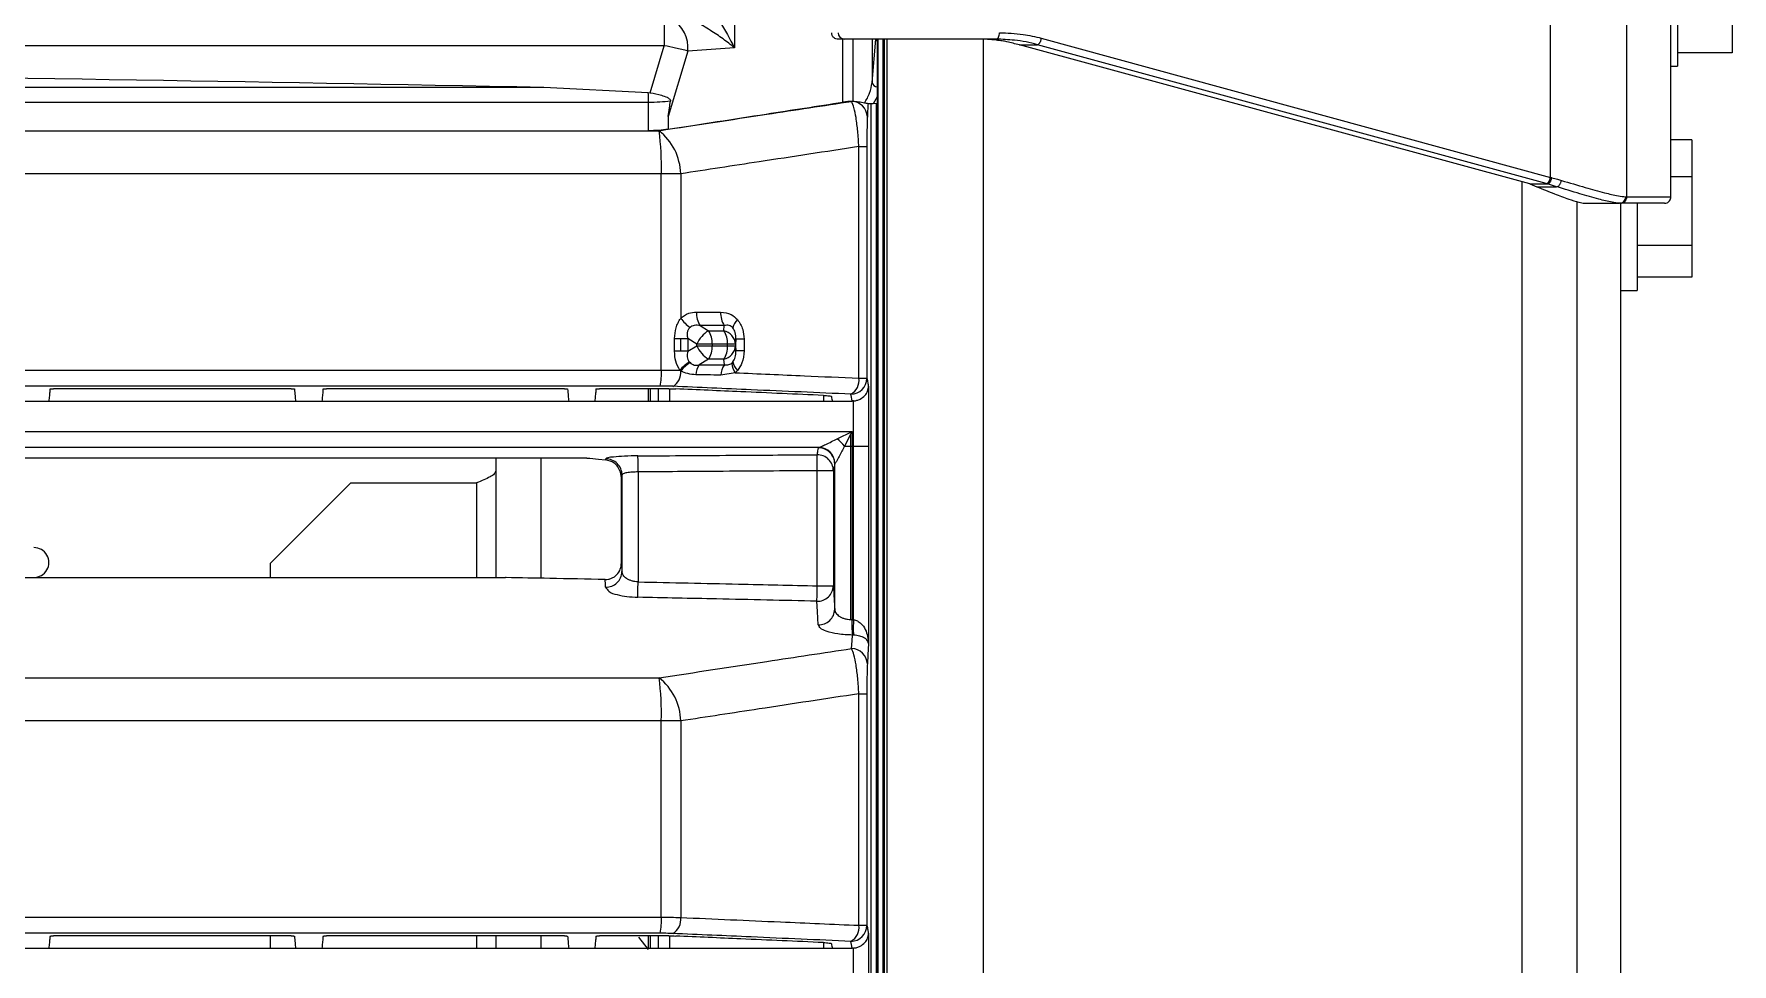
# Model space of a CAD drawing. Header units: millimetres. Extents: x -356 to 237, y 0 to 365.
# Drawn here: x 155.05 to 160.32, y 21.74 to 24.63 of the extents above; entities that cross this region are included whole.
import ezdxf

# ---------------------------------------------------------------- set-up
doc = ezdxf.new("R2010")
doc.units = ezdxf.units.MM

msp = doc.modelspace()

# ---------------------------------------------------------------- linework, layer by layer
at = {"color": 7, "linetype": 'Continuous', "lineweight": 25}
for p, q in [((159.9976, 24.123), (159.9976, 32.483)), ((159.7607, 24.1836), (159.7607, 32.4224)), ((160.1345, 24.123), (160.1345, 25.3857)), ((157.2295, 25.0742), (157.2252, 24.5861)), ((160.1546, 24.9014), (160.1546, 24.5285)), ((157.0069, 24.6745), (157.0069, 24.5926)), ((160.3246, 24.6689), (160.3246, 24.5701)), ((157.0069, 24.5926), (149.9555, 24.5926)), ((156.963, 24.4463), (157.0069, 24.5926)), ((157.5669, 24.613), (157.5437, 24.613)), ((157.5621, 24.4172), (157.5621, 24.613)), ((158.0382, 24.613), (157.5669, 24.613)), ((157.5925, 24.613), (157.5925, 24.4191)), ((157.6523, 24.4785), (157.6645, 24.613)), ((157.6523, 24.613), (157.6523, 24.4785)), ((157.6687, 24.613), (157.6687, 10.1015)), ((157.6689, 24.613), (157.6689, 10.1015)), ((157.6714, 10.1015), (157.6714, 24.613)), ((157.6864, 24.613), (157.6864, 10.1015)), ((157.6904, 24.613), (157.6904, 10.1015)), ((157.6905, 24.613), (157.6905, 10.1015)), ((157.699, 10.1015), (157.699, 24.613)), ((157.9982, 24.613), (157.9982, 10.1015)), ((158.1106, 24.5958), (158.1663, 24.5958)), ((159.696, 24.1631), (158.1106, 24.5958)), ((159.7468, 24.1642), (158.1663, 24.5958)), ((158.1783, 24.6158), (159.7607, 24.1836)), ((157.0801, 24.576), (157.0192, 24.3728)), ((157.2252, 24.5861), (157.0801, 24.576)), ((160.3246, 24.5701), (160.1546, 24.5701)), ((160.1345, 24.5285), (160.1546, 24.5285)), ((156.6327, 24.4642), (156.9572, 24.4472)), ((156.9572, 24.4472), (156.963, 24.4463)), ((157.6687, 24.4339), (157.6558, 24.412)), ((156.9579, 24.3285), (156.9579, 24.4163)), ((157.6489, 24.4118), (157.6489, 19.9184)), ((157.6687, 24.4129), (157.6558, 24.412)), ((157.6666, 10.1015), (157.6666, 24.4127)), ((151.2296, 24.3284), (156.9579, 24.3284)), ((157.0192, 24.3728), (157.0192, 24.333)), ((157.6114, 23.5597), (157.6114, 24.2789)), ((157.6114, 24.2789), (157.6364, 24.2789)), ((157.6364, 24.2789), (157.6364, 23.5597)), ((160.1996, 24.3), (160.1345, 24.3)), ((160.1996, 24.3), (160.1996, 24.1854)), ((156.9977, 23.5849), (156.9977, 24.1946)), ((157.0579, 24.1946), (156.9977, 24.1946)), ((157.0579, 24.1946), (157.0579, 23.7454)), ((159.6729, 10.1015), (159.6729, 24.1694)), ((160.1996, 24.1854), (160.1345, 24.1854)), ((160.1996, 24.1854), (160.1996, 23.972)), ((159.696, 24.1631), (159.7507, 24.1631)), ((159.696, 24.1631), (159.7178, 24.1545)), ((159.7178, 24.1545), (159.7795, 24.1545)), ((159.7795, 24.1545), (159.7507, 24.1631)), ((159.9944, 24.123), (159.9976, 24.123)), ((159.9976, 24.123), (160.1345, 24.123)), ((159.8425, 24.1081), (159.8425, 10.1015)), ((159.8662, 24.103), (159.9746, 24.103)), ((159.9776, 24.103), (159.9746, 24.103)), ((160.1146, 24.103), (159.9776, 24.103)), ((159.9788, 10.1015), (159.9788, 24.103)), ((159.9788, 10.1015), (159.9788, 24.103)), ((160.0296, 24.103), (160.0296, 23.8316)), ((160.1996, 23.972), (160.0296, 23.972)), ((160.1996, 23.972), (160.1996, 23.8732)), ((160.1996, 23.8732), (160.0296, 23.8732)), ((159.9788, 23.8316), (160.0296, 23.8316)), ((157.107, 23.765), (157.182, 23.765)), ((157.1184, 23.723), (157.1444, 23.7071)), ((157.1934, 23.723), (157.1184, 23.723)), ((157.1444, 23.7071), (157.1918, 23.7071)), ((157.1918, 23.7071), (157.1934, 23.723)), ((157.0389, 23.6431), (157.0389, 23.6825)), ((157.0389, 23.6825), (157.0571, 23.6825)), ((157.0571, 23.6431), (157.0389, 23.6431)), ((157.0571, 23.6825), (157.0571, 23.6431)), ((157.0571, 23.6825), (157.0798, 23.6825)), ((157.0798, 23.6431), (157.0571, 23.6431)), ((157.1081, 23.6652), (157.0798, 23.6825)), ((157.0798, 23.6825), (157.0798, 23.6431)), ((157.0798, 23.6431), (157.1081, 23.6604)), ((157.1558, 23.6652), (157.1081, 23.6652)), ((157.1081, 23.6604), (157.1081, 23.6652)), ((157.1081, 23.6604), (157.1558, 23.6604)), ((157.1558, 23.6652), (157.1558, 23.6604)), ((157.2032, 23.6652), (157.1558, 23.6652)), ((157.1558, 23.6604), (157.2032, 23.6604)), ((157.2032, 23.6604), (157.2032, 23.6652)), ((157.2281, 23.6652), (157.2032, 23.6652)), ((157.2032, 23.6604), (157.2281, 23.6604)), ((157.2297, 23.6811), (157.2281, 23.6652)), ((157.2281, 23.6652), (157.2281, 23.6604)), ((157.2281, 23.6604), (157.2297, 23.6445)), ((157.2297, 23.6445), (157.2297, 23.6811)), ((157.2546, 23.6811), (157.2297, 23.6811)), ((157.2546, 23.6445), (157.2297, 23.6445)), ((157.2546, 23.6811), (157.2546, 23.6445)), ((157.1444, 23.6185), (157.1155, 23.6009)), ((157.1918, 23.6185), (157.1444, 23.6185)), ((157.1935, 23.6014), (157.1918, 23.6185)), ((157.2271, 23.5766), (157.1829, 23.569)), ((157.6114, 23.5597), (157.6364, 23.5597)), ((157.6414, 23.5346), (157.6414, 23.3482)), ((155.0119, 23.4887), (155.0945, 23.4887)), ((155.0945, 23.4887), (155.8611, 23.4887)), ((155.848, 23.5268), (155.1087, 23.5268)), ((155.8611, 23.4887), (155.943, 23.4887)), ((155.943, 23.4887), (156.71, 23.4887)), ((156.6969, 23.5268), (155.9573, 23.5268)), ((156.71, 23.4887), (156.7909, 23.4887)), ((156.7909, 23.4887), (157.5289, 23.4887)), ((157.0213, 23.5268), (156.8053, 23.5268)), ((156.9573, 23.5268), (156.9573, 23.4887)), ((156.9627, 23.5268), (156.9627, 23.4887)), ((156.9887, 23.4887), (156.9887, 23.5268)), ((157.0233, 23.5268), (157.0233, 23.4887)), ((157.5031, 23.4887), (157.5031, 23.506)), ((157.5289, 23.4887), (157.591, 23.4887)), ((157.5953, 23.3482), (157.5953, 23.4889)), ((157.5442, 23.3711), (157.5903, 23.394)), ((157.5864, 23.3863), (157.567, 23.3482)), ((157.5903, 23.394), (157.5864, 23.3863)), ((157.5864, 23.3482), (157.5864, 23.3863)), ((157.5903, 23.394), (157.5903, 23.3482)), ((157.567, 23.3482), (157.5864, 23.3482)), ((157.5864, 23.3482), (157.5903, 23.3482)), ((157.5864, 22.8094), (157.5864, 23.3482)), ((157.5903, 23.3482), (157.5953, 23.3482)), ((157.5903, 23.3482), (157.5903, 22.8093)), ((157.5953, 22.8091), (157.5953, 23.3482)), ((157.5953, 23.3482), (157.6414, 23.3482)), ((157.6414, 23.3482), (157.6414, 22.7352)), ((156.766, 23.3106), (151.2296, 23.3106)), ((156.4834, 23.3106), (156.4834, 22.9401)), ((156.6234, 23.3106), (156.6234, 22.938)), ((156.8739, 23.2513), (156.8711, 23.268)), ((156.9255, 23.2684), (156.9255, 22.9267)), ((157.4823, 22.9145), (157.4823, 23.272)), ((157.5322, 23.272), (157.4823, 23.272)), ((157.5322, 23.272), (157.5322, 22.9145)), ((157.5365, 22.8414), (157.5365, 23.2931)), ((156.0334, 23.2345), (155.7834, 22.9845)), ((156.0334, 23.2345), (156.4234, 23.2345)), ((156.4234, 23.2345), (156.4234, 22.9401)), ((156.8739, 22.9859), (156.8739, 23.2513)), ((156.8755, 22.9585), (156.8755, 23.2592)), ((155.7834, 22.9401), (155.7834, 22.9845)), ((151.2296, 22.9401), (156.514, 22.9401)), ((157.4823, 22.9145), (157.5322, 22.9145)), ((157.5864, 22.8094), (157.5894, 22.8094)), ((157.6114, 21.8597), (157.6114, 22.5789)), ((157.6114, 22.5789), (157.6364, 22.5789)), ((157.6364, 22.5789), (157.6364, 21.8597)), ((156.9977, 21.8849), (156.9977, 22.4946)), ((157.0579, 22.4946), (156.9977, 22.4946)), ((157.0579, 22.4946), (157.0579, 21.8841)), ((157.6114, 21.8597), (157.6364, 21.8597)), ((155.848, 21.8268), (155.1087, 21.8268)), ((155.7834, 21.7887), (155.7834, 21.8268)), ((156.6969, 21.8268), (155.9573, 21.8268)), ((156.4234, 21.8268), (156.4234, 21.7887)), ((156.4834, 21.8268), (156.4834, 21.7887)), ((156.6234, 21.8268), (156.6234, 21.7887)), ((157.0213, 21.8268), (156.8053, 21.8268)), ((156.9269, 21.8232), (156.9569, 21.7848)), ((156.9573, 21.8268), (156.9573, 21.7887)), ((156.9627, 21.8268), (156.9627, 21.7887)), ((156.9887, 21.7887), (156.9887, 21.8268)), ((157.0233, 21.8268), (157.0233, 21.7887)), ((157.5031, 21.7887), (157.5031, 21.806)), ((157.6414, 21.8345), (157.6414, 21.6482)), ((155.0119, 21.7887), (155.0945, 21.7887)), ((155.0945, 21.7887), (155.8611, 21.7887)), ((155.8611, 21.7887), (155.943, 21.7887)), ((155.943, 21.7887), (156.71, 21.7887)), ((156.71, 21.7887), (156.7909, 21.7887)), ((156.7909, 21.7887), (157.5289, 21.7887)), ((157.5289, 21.7887), (157.591, 21.7887)), ((157.5953, 21.6482), (157.5953, 21.7889))]:
    msp.add_line(p, q, dxfattribs=at)
at = {"color": 7, "linetype": 'Continuous', "lineweight": 25, "flags": 128}
for points in [[(158.0382, 24.613), (158.0402, 24.6134), (158.042, 24.6145), (158.0438, 24.6164), (158.0453, 24.6188), (158.0465, 24.6219), (158.0474, 24.6253), (158.048, 24.6291), (158.0482, 24.633)], [(151.2296, 24.4642), (153.0317, 24.4642), (154.8331, 24.4642), (156.6327, 24.4642)], [(156.9579, 24.4163), (155.05, 24.4163), (153.1401, 24.4163), (151.2296, 24.4163)], [(151.2296, 24.3286), (152.8439, 24.3286), (154.4575, 24.3286), (155.7246, 24.3286), (156.9907, 24.3286)], [(156.9977, 24.1946), (155.0766, 24.1946), (153.1536, 24.1946), (151.2296, 24.1946)], [(151.2296, 23.5849), (153.1535, 23.5849), (155.0767, 23.5849), (156.9977, 23.5849)], [(156.9945, 23.535), (155.0746, 23.5351), (153.1526, 23.5351), (151.2296, 23.5351)], [(157.591, 23.4887), (157.5886, 23.5006), (157.5868, 23.5099)], [(151.2296, 23.394), (153.3516, 23.394), (155.4725, 23.394), (157.5903, 23.394)], [(157.4875, 23.3442), (155.4037, 23.3442), (153.3173, 23.3442), (151.2296, 23.3442)], [(157.4823, 23.272), (157.4822, 23.2812), (157.4821, 23.2901), (157.4821, 23.2984), (157.482, 23.3057), (157.482, 23.312), (157.482, 23.3168), (157.4819, 23.3201), (157.4819, 23.3218)], [(156.7752, 23.3108), (156.8029, 23.3081), (156.8246, 23.3061)], [(156.9255, 23.2684), (156.9255, 23.2776), (156.9254, 23.2865), (156.9254, 23.2948), (156.9253, 23.3022), (156.9253, 23.3084), (156.9252, 23.3133), (156.9252, 23.3166), (156.9252, 23.3182)], [(156.9245, 22.8788), (156.9246, 22.8818), (156.9247, 22.8858), (156.9248, 22.8909), (156.9249, 22.8969), (156.925, 22.9037), (156.9252, 22.911), (156.9253, 22.9188), (156.9255, 22.9267)], [(157.4812, 22.8666), (157.4812, 22.8696), (157.4813, 22.8736), (157.4814, 22.8787), (157.4816, 22.8847), (157.4817, 22.8915), (157.4819, 22.8988), (157.4821, 22.9065), (157.4823, 22.9145)], [(157.4854, 22.7936), (157.483, 22.8345), (157.4812, 22.8666)], [(157.5889, 22.7196), (157.5902, 22.7431), (157.5913, 22.7615)], [(157.6414, 22.7352), (157.6394, 22.6997), (157.6378, 22.6718)], [(151.2296, 22.6286), (152.8439, 22.6286), (154.4575, 22.6286), (155.7246, 22.6286), (156.9907, 22.6286)], [(156.9977, 22.4946), (155.0766, 22.4946), (153.1536, 22.4946), (151.2296, 22.4946)], [(151.2296, 21.8849), (153.1535, 21.8849), (155.0767, 21.8849), (156.9977, 21.8849)], [(156.9945, 21.835), (155.0746, 21.8351), (153.1526, 21.8351), (151.2296, 21.8351)], [(157.591, 21.7887), (157.5886, 21.8006), (157.5868, 21.8099)]]:
    msp.add_lwpolyline(points, dxfattribs=at)
at = {"color": 7, "linetype": 'Continuous', "lineweight": 25}
for centre, radius, start, end in [((156.9775, 24.5862), 0.1031, 354.3167, 59.7691), ((157.5669, 24.633), 0.02, 179.9023, 269.8889), ((157.6777, 24.6151), 0.0134, 188.9934, 227.482), ((156.3607, 24.4176), 0.5972, 359.8797, 2.8399), ((157.6703, 24.4829), 0.0185, 193.8565, 265.2419), ((157.5886, 24.3704), 0.0492, 1.5612, 89.6537), ((156.1205, 24.2163), 0.8775, 358.587, 7.3562), ((156.8817, 24.1902), 0.1762, 1.4559, 51.7945), ((159.9745, 24.1229), 0.0199, 270.2415, 0.2378), ((159.9776, 24.123), 0.02, 270.0251, 0.0489), ((157.1587, 23.8211), 0.126, 216.9274, 235.294), ((157.1786, 23.7619), 0.0716, 177.5365, 212.8462), ((157.2535, 23.7619), 0.0716, 177.5365, 212.8462), ((157.1929, 23.6284), 0.0924, 121.6441, 156.5687), ((157.0843, 23.6683), 0.0715, 357.4964, 32.8608), ((157.1318, 23.6683), 0.0715, 357.5038, 32.8773), ((157.1817, 23.6616), 0.0466, 4.3851, 77.4022), ((157.2731, 23.7032), 0.0545, 135.0943, 166.8), ((157.1929, 23.6972), 0.0924, 203.4313, 238.3559), ((157.0843, 23.6573), 0.0715, 327.1392, 2.5036), ((157.1318, 23.6573), 0.0715, 327.1227, 2.4962), ((157.1817, 23.664), 0.0466, 282.5978, 355.6149), ((156.778, 23.5739), 0.22, 349.8203, 2.8476), ((157.1608, 23.4927), 0.1397, 122.8826, 139.1305), ((157.153, 23.5051), 0.1224, 122.741, 141.0176), ((157.1688, 23.5658), 0.0637, 146.6371, 175.8501), ((157.2479, 23.5657), 0.0651, 146.7058, 177.0674), ((157.2732, 23.6101), 0.057, 183.7028, 216.0433), ((157.2731, 23.6224), 0.0545, 193.2, 224.9057), ((157.0096, 23.5766), 0.0485, 299.0771, 6.5561), ((157.5622, 23.5531), 0.0497, 299.6554, 7.6516), ((157.5864, 23.5599), 0.05, 270.3799, 359.7986), ((157.4822, 23.2718), 0.05, 0.2243, 90.3745), ((157.4865, 23.2929), 0.05, 0.2227, 90.3734), ((157.4867, 23.2938), 0.0504, 0.6843, 89.1373), ((157.4383, 23.2428), 0.1663, 39.3207, 50.4734), ((156.8255, 23.259), 0.05, 0.209, 90.3337), ((155.0481, 22.9869), 0.0465, 269.9986, 90.0014), ((156.8262, 22.9599), 0.0493, 268.0355, 358.3548), ((157.483, 22.9159), 0.0493, 267.9137, 358.3371), ((157.4872, 22.8429), 0.0493, 267.9024, 358.3351), ((157.9528, 22.7996), 0.3635, 178.4698, 186.0237), ((157.8741, 22.7965), 0.2841, 177.4168, 187.0796), ((157.8772, 22.7816), 0.2832, 174.4288, 184.0816), ((157.5886, 22.6704), 0.0492, 1.5595, 89.6525), ((156.1205, 22.5163), 0.8774, 358.5867, 7.3565), ((156.8818, 22.4902), 0.1762, 1.4544, 51.7961), ((156.778, 21.8739), 0.22, 349.8199, 2.848), ((157.0086, 21.8775), 0.0497, 299.6289, 7.626), ((157.5622, 21.8531), 0.0497, 299.6552, 7.6495), ((157.5864, 21.8599), 0.05, 270.3799, 359.7959)]:
    msp.add_arc(centre, radius, start, end, dxfattribs=at)
for points, knots in [([(157.1238, 24.7278), (157.1256, 24.7268), (157.13, 24.7244), (157.139, 24.7167), (157.1563, 24.6985), (157.1886, 24.6554), (157.2105, 24.614), (157.2252, 24.5861)], [0, 0, 0, 0, 0.035743, 0.085038, 0.201105, 0.463745, 1, 1, 1, 1]), ([(157.2252, 24.5861), (157.2134, 24.5954), (157.1891, 24.6145), (157.1563, 24.6366), (157.1295, 24.6532), (157.1096, 24.6645), (157.0947, 24.6721), (157.0842, 24.6767), (157.0801, 24.6781), (157.0784, 24.6787)], [0, 0, 0, 0, 0.259769, 0.531801, 0.680456, 0.802052, 0.925582, 0.969067, 1, 1, 1, 1]), ([(157.0801, 24.576), (157.0674, 24.5791), (157.0431, 24.5851), (157.0186, 24.5902), (157.0069, 24.5926)], [0, 0, 0, 0, 0.522915, 1, 1, 1, 1]), ([(157.5437, 24.613), (157.5392, 24.6143), (157.5334, 24.616), (157.5295, 24.622), (157.528, 24.6256), (157.5271, 24.6293), (157.527, 24.6318), (157.5269, 24.633)], [0, 0, 0, 0, 0.464456, 0.600281, 0.737364, 0.87186, 1, 1, 1, 1]), ([(158.1106, 24.5958), (158.1039, 24.5971), (158.0907, 24.5996), (158.0732, 24.6053), (158.0554, 24.6074), (158.0353, 24.6101), (158.0105, 24.6126), (157.992, 24.6129), (157.9825, 24.613)], [0, 0, 0, 0, 0.157441, 0.310096, 0.4238, 0.571209, 0.779274, 1, 1, 1, 1]), ([(158.1663, 24.5958), (158.1545, 24.5989), (158.1311, 24.6051), (158.0881, 24.6108), (158.0571, 24.6122), (158.0382, 24.613)], [0, 0, 0, 0, 0.281374, 0.561177, 1, 1, 1, 1]), ([(158.0482, 24.633), (158.0727, 24.6319), (158.1069, 24.6305), (158.1502, 24.623), (158.1689, 24.6182), (158.1783, 24.6158)], [0, 0, 0, 0, 0.55918, 0.779269, 1, 1, 1, 1]), ([(158.1663, 24.5958), (158.1676, 24.5962), (158.1699, 24.5967), (158.1722, 24.5992), (158.1745, 24.6024), (158.1763, 24.6064), (158.1776, 24.6112), (158.178, 24.6142), (158.1783, 24.6158)], [0, 0, 0, 0, 0.166367, 0.274432, 0.40197, 0.638178, 0.804135, 1, 1, 1, 1]), ([(151.2296, 24.5206), (152.1304, 24.5183), (153.9316, 24.5136), (155.7325, 24.4807), (156.6327, 24.4642)], [0, 0, 0, 0, 0.500129, 1, 1, 1, 1]), ([(156.963, 24.4463), (156.9749, 24.4441), (156.9927, 24.4407), (157.0126, 24.4342), (157.0217, 24.4288), (157.025, 24.4249), (157.0261, 24.422), (157.026, 24.4206), (157.026, 24.4199)], [0, 0, 0, 0, 0.50498, 0.759312, 0.876185, 0.941256, 0.971284, 1, 1, 1, 1]), ([(157.6289, 24.4144), (157.635, 24.4245), (157.647, 24.4444), (157.6505, 24.4673), (157.6523, 24.4785)], [0, 0, 0, 0, 0.509537, 1, 1, 1, 1]), ([(157.026, 24.4199), (157.015, 24.4189), (156.9924, 24.4167), (156.9697, 24.4165), (156.9579, 24.4163)], [0, 0, 0, 0, 0.4842571, 1, 1, 1, 1]), ([(156.9907, 24.3286), (157.1024, 24.3457), (157.3017, 24.3762), (157.5011, 24.4064), (157.5889, 24.4196)], [0, 0, 0, 0, 0.560009, 1, 1, 1, 1]), ([(157.0192, 24.3728), (157.0205, 24.3816), (157.0228, 24.3973), (157.025, 24.413), (157.026, 24.4199)], [0, 0, 0, 0, 0.560269, 1, 1, 1, 1]), ([(157.0192, 24.3329), (157.1205, 24.3487), (157.3015, 24.3769), (157.4825, 24.4049), (157.5621, 24.4172)], [0, 0, 0, 0, 0.56, 1, 1, 1, 1]), ([(157.5925, 24.419), (157.5873, 24.419), (157.5771, 24.4191), (157.567, 24.4178), (157.5621, 24.4172)], [0, 0, 0, 0, 0.512597, 1, 1, 1, 1]), ([(157.6114, 24.2789), (157.6105, 24.2951), (157.6089, 24.3253), (157.6034, 24.3657), (157.598, 24.3969), (157.5915, 24.4132), (157.5889, 24.4196)], [0, 0, 0, 0, 0.339833, 0.632784, 0.855605, 1, 1, 1, 1]), ([(157.6289, 24.4144), (157.623, 24.4156), (157.611, 24.4181), (157.5988, 24.4187), (157.5925, 24.419)], [0, 0, 0, 0, 0.487657, 1, 1, 1, 1]), ([(157.6558, 24.412), (157.6535, 24.4119), (157.6488, 24.4117), (157.6418, 24.4122), (157.6351, 24.413), (157.6309, 24.414), (157.6289, 24.4144)], [0, 0, 0, 0, 0.251272, 0.523765, 0.770895, 1, 1, 1, 1]), ([(157.6402, 24.4136), (157.6397, 24.4058), (157.6389, 24.3919), (157.6381, 24.3779), (157.6378, 24.3718)], [0, 0, 0, 0, 0.5599983, 1, 1, 1, 1]), ([(157.0192, 24.3329), (157.0093, 24.3316), (156.989, 24.3289), (156.9684, 24.3286), (156.9579, 24.3284)], [0, 0, 0, 0, 0.487908, 1, 1, 1, 1]), ([(157.6378, 24.3718), (157.6376, 24.3667), (157.637, 24.3533), (157.6367, 24.3317), (157.6364, 24.3058), (157.6364, 24.2882), (157.6364, 24.2789)], [0, 0, 0, 0, 0.1653972, 0.4312656, 0.6995775, 1, 1, 1, 1]), ([(157.6114, 24.2789), (157.5081, 24.2633), (157.3236, 24.2353), (157.1391, 24.2071), (157.0579, 24.1946)], [0, 0, 0, 0, 0.559993, 1, 1, 1, 1]), ([(159.7468, 24.1642), (159.7482, 24.1645), (159.7516, 24.1654), (159.7554, 24.1702), (159.7588, 24.1762), (159.7601, 24.1811), (159.7607, 24.1836)], [0, 0, 0, 0, 0.173621, 0.406741, 0.69175, 1, 1, 1, 1]), ([(159.7507, 24.1631), (159.7522, 24.1634), (159.7545, 24.1639), (159.7572, 24.1663), (159.7593, 24.1688), (159.7612, 24.1719), (159.7634, 24.1764), (159.7644, 24.1801), (159.765, 24.1825)], [0, 0, 0, 0, 0.167334, 0.279061, 0.409434, 0.553987, 0.705732, 1, 1, 1, 1]), ([(159.7607, 24.1836), (159.7615, 24.1834), (159.763, 24.183), (159.7644, 24.1827), (159.765, 24.1825)], [0, 0, 0, 0, 0.560661, 1, 1, 1, 1]), ([(159.765, 24.1825), (159.7707, 24.1809), (159.7807, 24.1781), (159.7907, 24.1752), (159.795, 24.1739)], [0, 0, 0, 0, 0.565242, 1, 1, 1, 1]), ([(159.7795, 24.1545), (159.781, 24.1548), (159.7836, 24.1553), (159.7866, 24.1577), (159.7889, 24.1602), (159.791, 24.1633), (159.7933, 24.1678), (159.7943, 24.1715), (159.795, 24.1739)], [0, 0, 0, 0, 0.178397, 0.293059, 0.423828, 0.566823, 0.715195, 1, 1, 1, 1]), ([(159.795, 24.1739), (159.8195, 24.1666), (159.8639, 24.1533), (159.9227, 24.1372), (159.9645, 24.1265), (159.9867, 24.1239), (159.9944, 24.123)], [0, 0, 0, 0, 0.372895, 0.674602, 0.887467, 1, 1, 1, 1]), ([(159.7178, 24.1545), (159.7362, 24.1471), (159.769, 24.1337), (159.8127, 24.1175), (159.8436, 24.1066), (159.8605, 24.1039), (159.8662, 24.103)], [0, 0, 0, 0, 0.377199, 0.67568, 0.88889, 1, 1, 1, 1]), ([(159.7507, 24.1631), (159.75, 24.1633), (159.7487, 24.1636), (159.7473, 24.164), (159.7468, 24.1642)], [0, 0, 0, 0, 0.559059, 1, 1, 1, 1]), ([(159.9746, 24.103), (159.9671, 24.1039), (159.9454, 24.1065), (159.9046, 24.1174), (159.8471, 24.1336), (159.8036, 24.147), (159.7795, 24.1545)], [0, 0, 0, 0, 0.111877, 0.324065, 0.624673, 1, 1, 1, 1]), ([(160.1146, 24.103), (160.1174, 24.1033), (160.1233, 24.1041), (160.13, 24.1095), (160.1339, 24.1162), (160.1343, 24.1208), (160.1345, 24.123)], [0, 0, 0, 0, 0.270199, 0.562298, 0.789759, 1, 1, 1, 1]), ([(157.0389, 23.6825), (157.0397, 23.6938), (157.0409, 23.7107), (157.0489, 23.7317), (157.0549, 23.7409), (157.0579, 23.7454)], [0, 0, 0, 0, 0.505598, 0.758982, 1, 1, 1, 1]), ([(157.0579, 23.7454), (157.0659, 23.7516), (157.0805, 23.763), (157.0988, 23.7643), (157.107, 23.765)], [0, 0, 0, 0, 0.550409, 1, 1, 1, 1]), ([(157.182, 23.765), (157.1934, 23.7637), (157.2135, 23.7615), (157.2281, 23.7477), (157.2345, 23.7417)], [0, 0, 0, 0, 0.56599, 1, 1, 1, 1]), ([(157.0869, 23.7175), (157.0848, 23.7152), (157.0805, 23.7106), (157.0776, 23.7017), (157.0774, 23.6921), (157.0789, 23.6858), (157.0798, 23.6825)], [0, 0, 0, 0, 0.243009, 0.492018, 0.727411, 1, 1, 1, 1]), ([(157.1184, 23.723), (157.1122, 23.7238), (157.1035, 23.7248), (157.0927, 23.7218), (157.0888, 23.7189), (157.0869, 23.7175)], [0, 0, 0, 0, 0.557661, 0.790017, 1, 1, 1, 1]), ([(157.22, 23.7157), (157.2183, 23.7174), (157.215, 23.7207), (157.2059, 23.7248), (157.1984, 23.7237), (157.1934, 23.723)], [0, 0, 0, 0, 0.245276, 0.485681, 1, 1, 1, 1]), ([(157.2297, 23.6811), (157.2294, 23.6879), (157.229, 23.6975), (157.2248, 23.7092), (157.2216, 23.7136), (157.22, 23.7157)], [0, 0, 0, 0, 0.551933, 0.7887, 1, 1, 1, 1]), ([(157.2345, 23.7417), (157.2409, 23.7318), (157.2529, 23.7133), (157.2541, 23.6913), (157.2546, 23.6811)], [0, 0, 0, 0, 0.533692, 1, 1, 1, 1]), ([(157.0552, 23.5841), (157.0503, 23.5933), (157.0405, 23.6117), (157.0394, 23.6326), (157.0389, 23.6431)], [0, 0, 0, 0, 0.495029, 1, 1, 1, 1]), ([(157.0798, 23.6431), (157.079, 23.6401), (157.0775, 23.6343), (157.0774, 23.6255), (157.0796, 23.617), (157.0832, 23.6124), (157.085, 23.61)], [0, 0, 0, 0, 0.269315, 0.504023, 0.750948, 1, 1, 1, 1]), ([(157.22, 23.6099), (157.2216, 23.612), (157.2248, 23.6164), (157.229, 23.6281), (157.2294, 23.6378), (157.2297, 23.6445)], [0, 0, 0, 0, 0.211245, 0.44807, 1, 1, 1, 1]), ([(157.2546, 23.6445), (157.2537, 23.6316), (157.2522, 23.6095), (157.2397, 23.5914), (157.2345, 23.5839)], [0, 0, 0, 0, 0.585526, 1, 1, 1, 1]), ([(156.9977, 23.5849), (157.0075, 23.5848), (157.0267, 23.5848), (157.0458, 23.5843), (157.0552, 23.5841)], [0, 0, 0, 0, 0.511875, 1, 1, 1, 1]), ([(157.085, 23.61), (157.0853, 23.6097), (157.0859, 23.609), (157.0865, 23.6084), (157.0868, 23.6081)], [0, 0, 0, 0, 0.5626058, 1, 1, 1, 1]), ([(157.0868, 23.6081), (157.0888, 23.6063), (157.0925, 23.6029), (157.0997, 23.6002), (157.1075, 23.5996), (157.1127, 23.6004), (157.1155, 23.6009)], [0, 0, 0, 0, 0.257216, 0.48893, 0.724025, 1, 1, 1, 1]), ([(157.1155, 23.6009), (157.1301, 23.601), (157.1561, 23.6012), (157.1821, 23.6013), (157.1935, 23.6014)], [0, 0, 0, 0, 0.560228, 1, 1, 1, 1]), ([(157.1935, 23.6014), (157.1973, 23.6009), (157.2031, 23.6001), (157.2109, 23.6028), (157.2144, 23.6051), (157.2163, 23.6064)], [0, 0, 0, 0, 0.470159, 0.718372, 1, 1, 1, 1]), ([(157.2163, 23.6064), (157.2171, 23.607), (157.2184, 23.6081), (157.2195, 23.6094), (157.22, 23.6099)], [0, 0, 0, 0, 0.553888, 1, 1, 1, 1]), ([(157.0332, 23.5343), (157.0262, 23.5345), (157.0133, 23.535), (157.0004, 23.535), (156.9945, 23.535)], [0, 0, 0, 0, 0.544723, 1, 1, 1, 1]), ([(157.5868, 23.5099), (157.4834, 23.5144), (157.2989, 23.5225), (157.1144, 23.5307), (157.0332, 23.5343)], [0, 0, 0, 0, 0.559999, 1, 1, 1, 1]), ([(157.0578, 23.5822), (157.0573, 23.5825), (157.0564, 23.5832), (157.0556, 23.5838), (157.0552, 23.5841)], [0, 0, 0, 0, 0.555956, 1, 1, 1, 1]), ([(157.1052, 23.5704), (157.0966, 23.571), (157.08, 23.572), (157.065, 23.5789), (157.0578, 23.5822)], [0, 0, 0, 0, 0.522845, 1, 1, 1, 1]), ([(157.1829, 23.569), (157.1684, 23.5693), (157.1425, 23.5697), (157.1166, 23.5702), (157.1052, 23.5704)], [0, 0, 0, 0, 0.5598952, 1, 1, 1, 1]), ([(157.2345, 23.5839), (157.2332, 23.5824), (157.2309, 23.5799), (157.2282, 23.5776), (157.2271, 23.5766)], [0, 0, 0, 0, 0.562367, 1, 1, 1, 1]), ([(157.2271, 23.5766), (157.2988, 23.5734), (157.4269, 23.5678), (157.5551, 23.5621), (157.6114, 23.5597)], [0, 0, 0, 0, 0.56, 1, 1, 1, 1]), ([(157.5953, 23.4889), (157.5988, 23.4894), (157.6057, 23.4904), (157.6181, 23.4954), (157.6302, 23.5047), (157.6395, 23.5191), (157.6408, 23.5295), (157.6414, 23.5346)], [0, 0, 0, 0, 0.148097, 0.298622, 0.558331, 0.786789, 1, 1, 1, 1]), ([(157.6364, 23.5597), (157.6373, 23.555), (157.639, 23.5466), (157.6407, 23.5382), (157.6414, 23.5346)], [0, 0, 0, 0, 0.560075, 1, 1, 1, 1]), ([(155.0982, 23.5259), (155.0978, 23.5217), (155.0971, 23.5147), (155.0962, 23.5051), (155.0953, 23.4969), (155.0948, 23.4915), (155.0945, 23.4887)], [0, 0, 0, 0, 0.34003, 0.559986, 0.780006, 1, 1, 1, 1]), ([(155.0982, 23.5259), (155.0983, 23.526), (155.0987, 23.5262), (155.0998, 23.5263), (155.1012, 23.5265), (155.1031, 23.5267), (155.1055, 23.5268), (155.1074, 23.5268), (155.1087, 23.5268)], [0, 0, 0, 0, 0.0388036, 0.1153279, 0.3040826, 0.462533, 0.6367613, 1, 1, 1, 1]), ([(155.848, 23.5268), (155.8492, 23.5268), (155.8514, 23.5268), (155.8542, 23.5266), (155.8561, 23.5264), (155.8571, 23.5263), (155.8573, 23.5261), (155.8574, 23.526)], [0, 0, 0, 0, 0.371841, 0.700886, 0.89416, 0.965069, 1, 1, 1, 1]), ([(155.8574, 23.526), (155.8581, 23.519), (155.8593, 23.5066), (155.8606, 23.4942), (155.8611, 23.4887)], [0, 0, 0, 0, 0.559966, 1, 1, 1, 1]), ([(155.9467, 23.5259), (155.9463, 23.5217), (155.9456, 23.5147), (155.9447, 23.5051), (155.9438, 23.4969), (155.9433, 23.4915), (155.943, 23.4887)], [0, 0, 0, 0, 0.3400062, 0.5599876, 0.7799938, 1, 1, 1, 1]), ([(155.9467, 23.5259), (155.9468, 23.526), (155.9472, 23.5262), (155.9483, 23.5263), (155.9498, 23.5265), (155.9516, 23.5267), (155.9541, 23.5268), (155.956, 23.5268), (155.9573, 23.5268)], [0, 0, 0, 0, 0.038541, 0.116079, 0.30473, 0.462521, 0.636799, 1, 1, 1, 1]), ([(156.6969, 23.5268), (156.6981, 23.5268), (156.7003, 23.5268), (156.7031, 23.5267), (156.7049, 23.5264), (156.7059, 23.5263), (156.7062, 23.5261), (156.7062, 23.526)], [0, 0, 0, 0, 0.3729303, 0.7015927, 0.8949789, 0.9656403, 1, 1, 1, 1]), ([(156.7062, 23.526), (156.7069, 23.519), (156.7082, 23.5066), (156.7094, 23.4942), (156.71, 23.4887)], [0, 0, 0, 0, 0.560013, 1, 1, 1, 1]), ([(156.7946, 23.5259), (156.7942, 23.5217), (156.7935, 23.5147), (156.7926, 23.5051), (156.7918, 23.4969), (156.7912, 23.4915), (156.7909, 23.4887)], [0, 0, 0, 0, 0.340012, 0.560016, 0.779996, 1, 1, 1, 1]), ([(156.7946, 23.5259), (156.7948, 23.526), (156.7951, 23.5262), (156.7962, 23.5263), (156.7977, 23.5265), (156.7996, 23.5267), (156.8021, 23.5268), (156.804, 23.5268), (156.8053, 23.5268)], [0, 0, 0, 0, 0.0397703, 0.1183215, 0.3052134, 0.464117, 0.6384956, 1, 1, 1, 1]), ([(157.0213, 23.5268), (157.0249, 23.5268), (157.0321, 23.5268), (157.0392, 23.5265), (157.0427, 23.5264)], [0, 0, 0, 0, 0.512775, 1, 1, 1, 1]), ([(157.5012, 23.5061), (157.4156, 23.5099), (157.2628, 23.5166), (157.11, 23.5234), (157.0427, 23.5264)], [0, 0, 0, 0, 0.559989, 1, 1, 1, 1]), ([(157.5012, 23.5061), (157.5045, 23.506), (157.5105, 23.5057), (157.518, 23.5048), (157.5233, 23.5043), (157.5254, 23.5031), (157.5262, 23.5026)], [0, 0, 0, 0, 0.388776, 0.713703, 0.897727, 1, 1, 1, 1]), ([(157.5262, 23.5026), (157.5267, 23.5), (157.5276, 23.4954), (157.5285, 23.4908), (157.5289, 23.4887)], [0, 0, 0, 0, 0.559844, 1, 1, 1, 1]), ([(157.5953, 23.4889), (157.5945, 23.4889), (157.5931, 23.4888), (157.5916, 23.4888), (157.591, 23.4887)], [0, 0, 0, 0, 0.561294, 1, 1, 1, 1]), ([(156.9252, 23.3182), (157.0291, 23.3189), (157.2147, 23.32), (157.4003, 23.3212), (157.4819, 23.3218)], [0, 0, 0, 0, 0.560008, 1, 1, 1, 1]), ([(157.4819, 23.3218), (157.4827, 23.3257), (157.4841, 23.3328), (157.4855, 23.3398), (157.4861, 23.3429)], [0, 0, 0, 0, 0.560065, 1, 1, 1, 1]), ([(157.4861, 23.3429), (157.4863, 23.3432), (157.4866, 23.3437), (157.4872, 23.344), (157.4875, 23.3442)], [0, 0, 0, 0, 0.4578013, 1, 1, 1, 1]), ([(157.4875, 23.3442), (157.4884, 23.3446), (157.4909, 23.3456), (157.4979, 23.3488), (157.5159, 23.3572), (157.5323, 23.3653), (157.5442, 23.3711)], [0, 0, 0, 0, 0.0487072, 0.1295285, 0.3653932, 1, 1, 1, 1]), ([(157.567, 23.3482), (157.5615, 23.3376), (157.5533, 23.3218), (157.5437, 23.3048), (157.5393, 23.2973), (157.5377, 23.2952), (157.5371, 23.2944)], [0, 0, 0, 0, 0.581314, 0.867961, 0.953246, 1, 1, 1, 1]), ([(156.4834, 23.272), (156.4821, 23.2687), (156.4789, 23.2602), (156.4639, 23.2522), (156.4456, 23.2432), (156.4311, 23.2375), (156.4234, 23.2345)], [0, 0, 0, 0, 0.143156, 0.363246, 0.659656, 1, 1, 1, 1]), ([(156.766, 23.3106), (156.7676, 23.3106), (156.7706, 23.3106), (156.7737, 23.3107), (156.7752, 23.3108)], [0, 0, 0, 0, 0.505007, 1, 1, 1, 1]), ([(156.8246, 23.3061), (156.8248, 23.3066), (156.825, 23.3076), (156.8252, 23.3086), (156.8252, 23.309)], [0, 0, 0, 0, 0.559281, 1, 1, 1, 1]), ([(156.8711, 23.268), (156.8686, 23.2736), (156.8638, 23.2842), (156.8486, 23.2996), (156.834, 23.3036), (156.8246, 23.3061)], [0, 0, 0, 0, 0.2926973, 0.5498842, 1, 1, 1, 1]), ([(156.9252, 23.3182), (156.9111, 23.3181), (156.8855, 23.3179), (156.8546, 23.3149), (156.8346, 23.3139), (156.8273, 23.3101), (156.8252, 23.309)], [0, 0, 0, 0, 0.418868, 0.758998, 0.930743, 1, 1, 1, 1]), ([(156.9255, 23.2684), (156.9194, 23.2682), (156.9103, 23.2679), (156.8985, 23.2668), (156.8894, 23.2652), (156.8808, 23.2643), (156.8768, 23.2604), (156.8755, 23.2592)], [0, 0, 0, 0, 0.356705, 0.527585, 0.683208, 0.899311, 1, 1, 1, 1]), ([(157.4823, 23.272), (157.3783, 23.2713), (157.1928, 23.2701), (157.0072, 23.2689), (156.9255, 23.2684)], [0, 0, 0, 0, 0.560005, 1, 1, 1, 1]), ([(157.5365, 23.2931), (157.5357, 23.2892), (157.5343, 23.2821), (157.5329, 23.2751), (157.5322, 23.272)], [0, 0, 0, 0, 0.560018, 1, 1, 1, 1]), ([(157.5371, 23.2944), (157.5369, 23.2942), (157.5366, 23.2938), (157.5365, 23.2933), (157.5365, 23.2931)], [0, 0, 0, 0, 0.596924, 1, 1, 1, 1]), ([(156.8755, 23.2592), (156.8752, 23.2577), (156.8747, 23.2551), (156.8742, 23.2524), (156.8739, 23.2513)], [0, 0, 0, 0, 0.559991, 1, 1, 1, 1]), ([(156.8232, 22.934), (156.8266, 22.9341), (156.8333, 22.9344), (156.8431, 22.9375), (156.852, 22.9424), (156.8622, 22.9512), (156.8718, 22.9657), (156.8732, 22.9792), (156.8739, 22.9859)], [0, 0, 0, 0, 0.125181, 0.25076, 0.376125, 0.501249, 0.750584, 1, 1, 1, 1]), ([(156.8739, 22.9859), (156.8742, 22.9808), (156.8748, 22.9717), (156.8753, 22.9625), (156.8755, 22.9585)], [0, 0, 0, 0, 0.560021, 1, 1, 1, 1]), ([(156.9255, 22.9267), (156.9221, 22.927), (156.9152, 22.9275), (156.9056, 22.9298), (156.8968, 22.9331), (156.8876, 22.9383), (156.8783, 22.9462), (156.8764, 22.9546), (156.8755, 22.9585)], [0, 0, 0, 0, 0.161249, 0.322125, 0.462271, 0.599972, 0.820455, 1, 1, 1, 1]), ([(156.5153, 22.9401), (156.5151, 22.9401), (156.5146, 22.9401), (156.5142, 22.9401), (156.514, 22.9401)], [0, 0, 0, 0, 0.562074, 1, 1, 1, 1]), ([(156.8232, 22.934), (156.7657, 22.9352), (156.6631, 22.9372), (156.5605, 22.9392), (156.5153, 22.9401)], [0, 0, 0, 0, 0.5600162, 1, 1, 1, 1]), ([(156.8246, 22.9106), (156.8243, 22.915), (156.8238, 22.9228), (156.8234, 22.9306), (156.8232, 22.934)], [0, 0, 0, 0, 0.560024, 1, 1, 1, 1]), ([(156.8246, 22.9106), (156.8275, 22.906), (156.8356, 22.8932), (156.8616, 22.8868), (156.8914, 22.8803), (156.913, 22.8794), (156.9245, 22.8788)], [0, 0, 0, 0, 0.14664, 0.407455, 0.685481, 1, 1, 1, 1]), ([(156.9255, 22.9267), (157.0294, 22.9245), (157.215, 22.9206), (157.4006, 22.9164), (157.4823, 22.9145)], [0, 0, 0, 0, 0.559999, 1, 1, 1, 1]), ([(157.5322, 22.9145), (157.533, 22.9009), (157.5344, 22.8765), (157.5358, 22.8522), (157.5365, 22.8414)], [0, 0, 0, 0, 0.559985, 1, 1, 1, 1]), ([(157.4812, 22.8666), (157.3772, 22.869), (157.1917, 22.8732), (157.0062, 22.8771), (156.9245, 22.8788)], [0, 0, 0, 0, 0.560013, 1, 1, 1, 1]), ([(157.5913, 22.7615), (157.5761, 22.7621), (157.5484, 22.7632), (157.5157, 22.7713), (157.4924, 22.7799), (157.4873, 22.7898), (157.4854, 22.7936)], [0, 0, 0, 0, 0.392427, 0.717136, 0.893014, 1, 1, 1, 1]), ([(157.5365, 22.8414), (157.5366, 22.8401), (157.5367, 22.8383), (157.5372, 22.8366), (157.5374, 22.8361), (157.5374, 22.836), (157.5374, 22.836), (157.5373, 22.8339), (157.542, 22.8281), (157.5482, 22.8212), (157.5578, 22.816), (157.5665, 22.8127), (157.5761, 22.8103), (157.583, 22.8097), (157.5864, 22.8094)], [0, 0, 0, 0, 0.063923, 0.080846, 0.085321, 0.086605, 0.086999, 0.087181, 0.180705, 0.400951, 0.53849, 0.678397, 0.839064, 1, 1, 1, 1]), ([(157.5894, 22.8094), (157.5896, 22.8094), (157.5899, 22.8093), (157.5902, 22.8093), (157.5903, 22.8093)], [0, 0, 0, 0, 0.5651429, 1, 1, 1, 1]), ([(157.5903, 22.8093), (157.5912, 22.8093), (157.5929, 22.8093), (157.5946, 22.8092), (157.5953, 22.8091)], [0, 0, 0, 0, 0.5598353, 1, 1, 1, 1]), ([(157.5953, 22.8091), (157.5992, 22.8081), (157.6076, 22.806), (157.6208, 22.7959), (157.6369, 22.7732), (157.6397, 22.7502), (157.6414, 22.7352)], [0, 0, 0, 0, 0.129254, 0.272913, 0.523829, 1, 1, 1, 1]), ([(157.5922, 22.7615), (157.592, 22.7615), (157.5917, 22.7615), (157.5914, 22.7615), (157.5913, 22.7615)], [0, 0, 0, 0, 0.56521, 1, 1, 1, 1]), ([(157.5947, 22.7615), (157.5942, 22.7615), (157.5934, 22.7615), (157.5925, 22.7615), (157.5922, 22.7615)], [0, 0, 0, 0, 0.560284, 1, 1, 1, 1]), ([(157.6414, 22.7352), (157.6406, 22.7383), (157.6386, 22.7453), (157.628, 22.7533), (157.6164, 22.758), (157.6047, 22.7607), (157.5981, 22.7612), (157.5947, 22.7615)], [0, 0, 0, 0, 0.163397, 0.374425, 0.655164, 0.822044, 1, 1, 1, 1]), ([(156.9907, 22.6286), (157.1024, 22.6457), (157.3017, 22.6762), (157.5011, 22.7064), (157.5889, 22.7196)], [0, 0, 0, 0, 0.560009, 1, 1, 1, 1]), ([(157.6114, 22.5789), (157.6105, 22.5951), (157.6089, 22.6253), (157.6034, 22.6657), (157.598, 22.6969), (157.5915, 22.7132), (157.5889, 22.7196)], [0, 0, 0, 0, 0.339828, 0.632775, 0.855592, 1, 1, 1, 1]), ([(157.6378, 22.6718), (157.6376, 22.6667), (157.637, 22.6533), (157.6367, 22.6317), (157.6364, 22.6058), (157.6364, 22.5882), (157.6364, 22.5789)], [0, 0, 0, 0, 0.165372, 0.43124, 0.699552, 1, 1, 1, 1]), ([(157.6114, 22.5789), (157.5081, 22.5633), (157.3236, 22.5353), (157.1391, 22.5071), (157.0579, 22.4946)], [0, 0, 0, 0, 0.559992, 1, 1, 1, 1]), ([(156.9977, 21.8849), (157.008, 21.8848), (157.0281, 21.8848), (157.0481, 21.8843), (157.0579, 21.8841)], [0, 0, 0, 0, 0.51297, 1, 1, 1, 1]), ([(157.0579, 21.8841), (157.1612, 21.8795), (157.3457, 21.8713), (157.5302, 21.8632), (157.6114, 21.8597)], [0, 0, 0, 0, 0.56, 1, 1, 1, 1]), ([(157.6364, 21.8597), (157.6373, 21.855), (157.639, 21.8466), (157.6407, 21.8382), (157.6414, 21.8345)], [0, 0, 0, 0, 0.559986, 1, 1, 1, 1]), ([(155.0982, 21.8259), (155.0978, 21.8217), (155.0971, 21.8147), (155.0962, 21.8051), (155.0953, 21.7969), (155.0948, 21.7915), (155.0945, 21.7887)], [0, 0, 0, 0, 0.34003, 0.559986, 0.780006, 1, 1, 1, 1]), ([(155.0982, 21.8259), (155.0983, 21.826), (155.0987, 21.8262), (155.0998, 21.8263), (155.1012, 21.8265), (155.1031, 21.8267), (155.1055, 21.8268), (155.1074, 21.8268), (155.1087, 21.8268)], [0, 0, 0, 0, 0.0388052, 0.1152832, 0.3040454, 0.4625178, 0.636743, 1, 1, 1, 1]), ([(155.848, 21.8268), (155.8492, 21.8268), (155.8514, 21.8268), (155.8542, 21.8266), (155.8561, 21.8264), (155.8571, 21.8263), (155.8573, 21.8261), (155.8574, 21.826)], [0, 0, 0, 0, 0.371841, 0.700886, 0.89416, 0.965069, 1, 1, 1, 1]), ([(155.8574, 21.826), (155.8581, 21.819), (155.8593, 21.8066), (155.8606, 21.7942), (155.8611, 21.7887)], [0, 0, 0, 0, 0.560028, 1, 1, 1, 1]), ([(155.9467, 21.8259), (155.9463, 21.8217), (155.9456, 21.8147), (155.9447, 21.8051), (155.9438, 21.7969), (155.9433, 21.7915), (155.943, 21.7887)], [0, 0, 0, 0, 0.3400062, 0.5599876, 0.7799938, 1, 1, 1, 1]), ([(155.9467, 21.8259), (155.9468, 21.826), (155.9472, 21.8262), (155.9483, 21.8263), (155.9498, 21.8265), (155.9516, 21.8267), (155.9541, 21.8268), (155.956, 21.8268), (155.9573, 21.8268)], [0, 0, 0, 0, 0.038542, 0.116033, 0.304715, 0.462509, 0.636791, 1, 1, 1, 1]), ([(156.6969, 21.8268), (156.6981, 21.8268), (156.7003, 21.8268), (156.7031, 21.8267), (156.7049, 21.8264), (156.7059, 21.8263), (156.7062, 21.8261), (156.7062, 21.826)], [0, 0, 0, 0, 0.372876, 0.70149, 0.894848, 0.965499, 1, 1, 1, 1]), ([(156.7062, 21.826), (156.7069, 21.819), (156.7082, 21.8066), (156.7094, 21.7942), (156.71, 21.7887)], [0, 0, 0, 0, 0.559986, 1, 1, 1, 1]), ([(156.7946, 21.8259), (156.7942, 21.8217), (156.7935, 21.8147), (156.7926, 21.8051), (156.7918, 21.7969), (156.7912, 21.7915), (156.7909, 21.7887)], [0, 0, 0, 0, 0.3399709, 0.5599889, 0.779982, 1, 1, 1, 1]), ([(156.7946, 21.8259), (156.7948, 21.826), (156.7951, 21.8262), (156.7962, 21.8263), (156.7977, 21.8265), (156.7996, 21.8267), (156.8021, 21.8268), (156.804, 21.8268), (156.8053, 21.8268)], [0, 0, 0, 0, 0.0398799, 0.118423, 0.3052695, 0.4641721, 0.6385328, 1, 1, 1, 1]), ([(157.0332, 21.8343), (157.0262, 21.8345), (157.0133, 21.835), (157.0004, 21.835), (156.9945, 21.835)], [0, 0, 0, 0, 0.544723, 1, 1, 1, 1]), ([(157.0213, 21.8268), (157.0249, 21.8268), (157.0321, 21.8268), (157.0392, 21.8265), (157.0427, 21.8264)], [0, 0, 0, 0, 0.512774, 1, 1, 1, 1]), ([(157.5868, 21.8099), (157.4834, 21.8144), (157.2989, 21.8225), (157.1144, 21.8307), (157.0332, 21.8343)], [0, 0, 0, 0, 0.559999, 1, 1, 1, 1]), ([(157.5012, 21.8061), (157.4156, 21.8099), (157.2628, 21.8166), (157.11, 21.8234), (157.0427, 21.8264)], [0, 0, 0, 0, 0.5599893, 1, 1, 1, 1]), ([(157.5012, 21.8061), (157.5045, 21.806), (157.5105, 21.8057), (157.518, 21.8048), (157.5233, 21.8043), (157.5254, 21.8031), (157.5262, 21.8026)], [0, 0, 0, 0, 0.388776, 0.713703, 0.897727, 1, 1, 1, 1]), ([(157.5262, 21.8026), (157.5267, 21.8), (157.5276, 21.7954), (157.5285, 21.7908), (157.5289, 21.7887)], [0, 0, 0, 0, 0.560007, 1, 1, 1, 1]), ([(157.5953, 21.7889), (157.5988, 21.7894), (157.6057, 21.7904), (157.6181, 21.7954), (157.6302, 21.8047), (157.6395, 21.8191), (157.6408, 21.8295), (157.6414, 21.8345)], [0, 0, 0, 0, 0.148102, 0.29863, 0.558347, 0.786783, 1, 1, 1, 1]), ([(157.5953, 21.7889), (157.5945, 21.7889), (157.5931, 21.7888), (157.5916, 21.7888), (157.591, 21.7887)], [0, 0, 0, 0, 0.561294, 1, 1, 1, 1])]:
    msp.add_open_spline(points, degree=3, knots=knots, dxfattribs=at)

doc.saveas('drawing.dxf')
